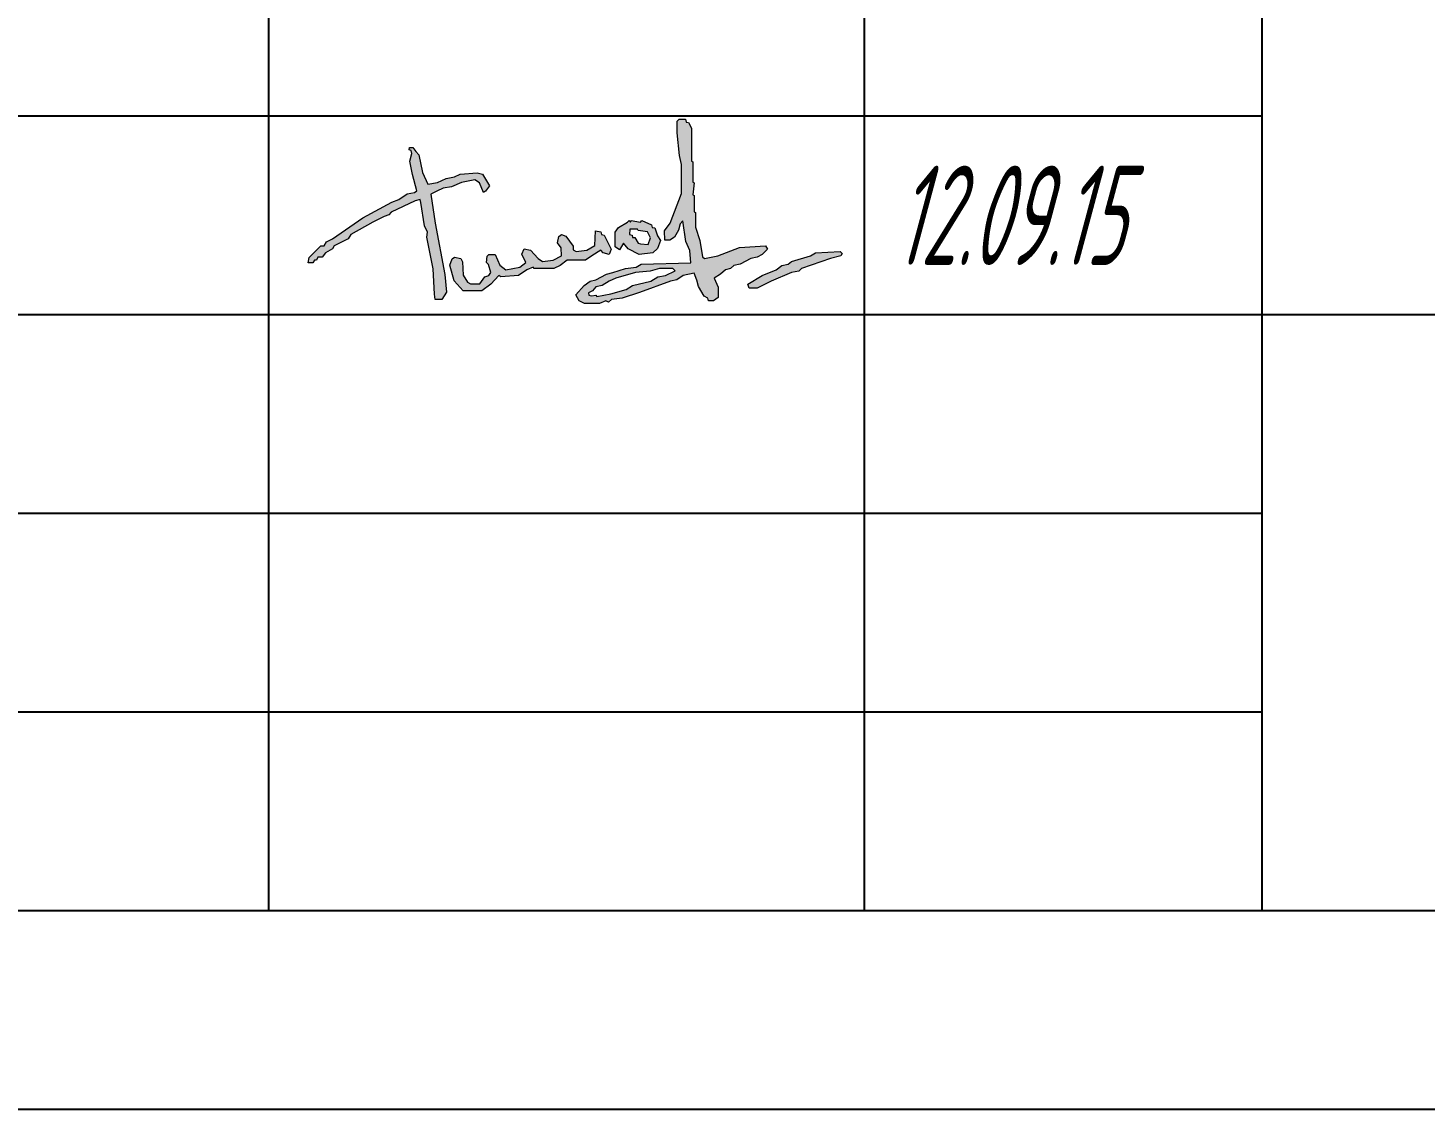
# Model space of a CAD drawing. Header units: millimetres. Extents: x 76485 to 135355, y 12764 to 18704.
# Drawn here: x 83334.8 to 83686.3, y 12764.4 to 13036.5 of the extents above; entities that cross this region are included whole.
import ezdxf

# ---------------------------------------------------------------- set-up
doc = ezdxf.new("R2010")
doc.units = ezdxf.units.MM
doc.layers.add('Frame', color=6, linetype='Continuous')
doc.styles.add('PB_TEXT', font='romans.shx', dxfattribs={"width": 0.7, "oblique": 15})

# ---------------------------------------------------------------- blocks, each defined once
blk = doc.blocks.new('stamp-main-big-04')
at = {"layer": 'Frame'}
for p, q in [((-145, 55), (-145, 0)), ((-130, 0), (-130, 55)), ((-120, 55), (-120, 0)), ((-120, 15), (0, 15))]:
    blk.add_line(p, q, dxfattribs=at)
at = {"layer": 'Frame', "color": 7}
for p, q in [((-185, 20), (-120, 20)), ((-185, 15), (-120, 15)), ((-185, 10), (-120, 10)), ((-185, 5), (-120, 5))]:
    blk.add_line(p, q, dxfattribs=at)
blk = doc.blocks.new('A$C057F7A01')
at = {"color": 7}
for points in [[(0, 0), (8410, 0), (8410, 5940), (0, 5940)], [(200, 50), (8360, 50), (8360, 5890), (200, 5890)]]:
    blk.add_lwpolyline(points, close=True, dxfattribs=at)
at = {"color": 7, "xscale": 10, "yscale": 10, "zscale": 10}
blk.add_blockref('stamp-main-big-04', (8360, 50), dxfattribs=at)
blk = doc.blocks.new('A$C4DEF1818')
h = blk.add_hatch(color=256)
h.paths.add_polyline_path([(-1374.8, -2241.6), (-1382.2, -2251.7), (-1381.7, -2264.2), (-1375.2, -2264.2), (-1369.2, -2260.1), (-1363.7, -2250.8), (-1361.8, -2242.5), (-1358.1, -2238.8), (-1354.4, -2265.6), (-1348.8, -2277.7), (-1347.5, -2293.9), (-1413.2, -2295.7), (-1419.7, -2299.4), (-1433.6, -2301.3), (-1450.2, -2306.8), (-1458.6, -2308.7), (-1472.5, -2316.1), (-1479.9, -2317.9), (-1488.2, -2323.5), (-1498.8, -2336), (-1494.7, -2343.9), (-1487.7, -2347.6), (-1467.8, -2347.6), (-1459.5, -2343.9), (-1455.8, -2345.7), (-1452.1, -2342), (-1438.2, -2340.2), (-1415.1, -2332.8), (-1374.3, -2317.9), (-1366, -2316.1), (-1357.6, -2310.5), (-1343.3, -2307.3), (-1339.6, -2316.6), (-1337.7, -2324.9), (-1330.3, -2337.9), (-1325.2, -2340.2), (-1324.3, -2343.9), (-1317.8, -2343.9), (-1311.8, -2339.7), (-1311.8, -2325.8), (-1316.9, -2314.2), (-1308.6, -2308.7), (-1302.1, -2303.1), (-1295.6, -2301.3), (-1291, -2297.6), (-1282.6, -2295.7), (-1268.8, -2288.3), (-1260.4, -2286.5), (-1253.9, -2282.8), (-1247, -2275.8), (-1249.3, -2271.6), (-1283.6, -2273.5), (-1312.3, -2284.6), (-1329.9, -2288.3), (-1332.2, -2286), (-1335.9, -2264.7), (-1341.4, -2247.1), (-1341.4, -2227.7), (-1343.3, -2226.7), (-1343.3, -2205.4), (-1345.1, -2204.5), (-1343.3, -2188.8), (-1345.1, -2187.9), (-1345.1, -2161), (-1347, -2160.1), (-1347, -2116.6), (-1350.7, -2109.1), (-1353.9, -2108.7), (-1354.9, -2105), (-1363.2, -2105), (-1365.5, -2107.3), (-1365.5, -2123), (-1362.7, -2152.7), (-1360, -2164.7), (-1360, -2202.7)])
h.paths.add_polyline_path([(-1371.5, -2301.3), (-1368.3, -2304.5), (-1380.8, -2310.5), (-1391, -2312.4), (-1400.2, -2317.9), (-1424.3, -2323.5), (-1432.6, -2329.1), (-1453, -2334.6), (-1471.5, -2338.3), (-1472.5, -2336.5), (-1478.5, -2337.4), (-1481.7, -2336.5), (-1482.2, -2333.2), (-1477.1, -2330.9), (-1472.5, -2325.4), (-1464.1, -2323.5), (-1454.9, -2317.9), (-1446.5, -2314.2), (-1420.6, -2306.8), (-1401.2, -2305), (-1389.1, -2301.3)], flags=16)
for points in [[(-1684, -2241.6), (-1689.6, -2203.6), (-1681.7, -2199.4), (-1673.4, -2195.7), (-1662.3, -2193.9), (-1649.3, -2188.3), (-1631.7, -2184.6), (-1625.7, -2188.8), (-1620.6, -2201.3), (-1617.8, -2199.4), (-1612.7, -2192.5), (-1621.5, -2177.2), (-1628.9, -2175.4), (-1651.2, -2177.2), (-1658.6, -2180.9), (-1669.7, -2182.8), (-1680.8, -2188.3), (-1693.8, -2190.2), (-1700.7, -2174.9), (-1705.3, -2151.7), (-1709.5, -2147.6), (-1713.2, -2142), (-1717.8, -2142), (-1718.3, -2145.3), (-1715.5, -2146.2), (-1714.6, -2149.9), (-1717.4, -2160.1), (-1713.7, -2177.7), (-1708.1, -2199), (-1711.3, -2201.3), (-1720.6, -2203.1), (-1731.7, -2210.5), (-1741, -2214.2), (-1778.9, -2234.6), (-1818.8, -2262.4), (-1827.1, -2266.1), (-1829.9, -2271.6), (-1834.5, -2271.6), (-1849.8, -2286.9), (-1851.2, -2293.9), (-1844.7, -2293.9), (-1842.8, -2290.2), (-1840.1, -2290.2), (-1838.2, -2286.5), (-1832.6, -2286.5), (-1828, -2280.9), (-1818.8, -2275.4), (-1816.9, -2271.6), (-1798.4, -2262.4), (-1794.7, -2256.8), (-1766, -2240.2), (-1751.2, -2232.8), (-1744.7, -2230.9), (-1741.9, -2227.2), (-1710.4, -2212.4), (-1703.9, -2210.5), (-1702.6, -2214.7), (-1697.9, -2245.3), (-1694.2, -2253.6), (-1695.1, -2260.1), (-1686.8, -2301.7), (-1685, -2335.1), (-1684, -2342), (-1675.2, -2342), (-1669.2, -2332.3), (-1671.1, -2309.1)], [(-1600.2, -2310.5), (-1597.5, -2312.4), (-1574.3, -2310.5), (-1563.2, -2303.1), (-1554.9, -2299.4), (-1553.9, -2301.3), (-1528, -2301.3), (-1519.7, -2297.6), (-1510.4, -2290.2), (-1486.3, -2290.2), (-1478, -2284.6), (-1466, -2277.2), (-1463.2, -2280.9), (-1454.9, -2282.8), (-1452.6, -2275.8), (-1461.8, -2257.3), (-1465.1, -2256.8), (-1466, -2253.1), (-1472.9, -2251.7), (-1473.8, -2271.2), (-1484.5, -2277.2), (-1498.4, -2279.1), (-1502.6, -2276.7), (-1502.6, -2272.1), (-1512.3, -2258.7), (-1517.8, -2256.8), (-1521.1, -2259.1), (-1522.9, -2267.5), (-1518.3, -2274), (-1517.8, -2284.6), (-1528.9, -2290.2), (-1542.8, -2292), (-1548.4, -2288.3), (-1558.6, -2277.2), (-1566.9, -2275.4), (-1570.1, -2282.3), (-1564.6, -2293.4), (-1572.5, -2299.4), (-1591, -2303.1), (-1598.8, -2297.1), (-1604.9, -2282.8), (-1613.2, -2282.8), (-1615.5, -2285.1), (-1616.4, -2293.4), (-1613.7, -2296.2), (-1610.9, -2306.4), (-1613.2, -2310.5), (-1618.8, -2312.4), (-1625.2, -2321.6), (-1637.3, -2321.6), (-1641.4, -2319.3), (-1647, -2310.1), (-1647.9, -2292.5), (-1650.2, -2288.3), (-1658.6, -2286.5), (-1661.8, -2288.8), (-1664.6, -2297.1), (-1659, -2317.5), (-1647, -2330.9), (-1622.5, -2330.9), (-1610.9, -2322.1)], [(-1235.4, -2303.1), (-1253.9, -2310.5), (-1272.9, -2322.1), (-1271.1, -2327.2), (-1260.4, -2327.2), (-1241.9, -2317.9), (-1215.1, -2306.8), (-1205.8, -2305), (-1202.1, -2301.3), (-1164.1, -2288.3), (-1150.2, -2284.6), (-1148.8, -2281.4), (-1151.2, -2279.1), (-1183.6, -2280.9), (-1190.1, -2284.6), (-1215.1, -2292), (-1219.7, -2295.7), (-1228, -2297.6)]]:
    blk.add_hatch(color=256).paths.add_polyline_path(points)
h = blk.add_hatch(color=256)
h.paths.add_polyline_path([(-1429.9, -2275.4), (-1415.5, -2282.8), (-1397.5, -2280.9), (-1391.4, -2274.9), (-1387.7, -2264.7), (-1391.4, -2258.2), (-1395.1, -2248), (-1398.4, -2247.6), (-1399.3, -2243.9), (-1412.3, -2238.3), (-1414.1, -2240.2), (-1426.2, -2238.3), (-1427.1, -2240.2), (-1428.9, -2238.3), (-1430.8, -2240.2), (-1442.8, -2247.6), (-1447, -2253.6), (-1447, -2273), (-1441.4, -2276.7), (-1436.3, -2267.9)])
h.paths.add_polyline_path([(-1424.3, -2260.5), (-1424.8, -2257.3), (-1428.5, -2256.4), (-1428, -2249.4), (-1417.8, -2249.4), (-1416.9, -2251.3), (-1404.9, -2253.1), (-1400.7, -2261), (-1403.9, -2269.8), (-1413.7, -2268.9), (-1416.9, -2267.9), (-1421.5, -2260.5)], flags=16)
at = {"color": 7, "lineweight": 0}
for points in [[(-1487.7, -2347.6), (-1494.7, -2343.9), (-1498.8, -2336), (-1488.2, -2323.5), (-1479.9, -2317.9), (-1472.5, -2316.1), (-1458.6, -2308.7), (-1450.2, -2306.8), (-1433.6, -2301.3), (-1419.7, -2299.4), (-1413.2, -2295.7), (-1347.5, -2293.9), (-1348.8, -2277.7), (-1354.4, -2265.6), (-1358.1, -2238.8), (-1361.8, -2242.5), (-1363.7, -2250.8), (-1369.2, -2260.1), (-1375.2, -2264.2), (-1381.7, -2264.2), (-1382.2, -2251.7), (-1374.8, -2241.6), (-1360, -2202.7), (-1360, -2164.7), (-1362.7, -2152.7), (-1365.5, -2123), (-1365.5, -2107.3), (-1363.2, -2105), (-1354.9, -2105), (-1353.9, -2108.7), (-1350.7, -2109.1), (-1347, -2116.6), (-1347, -2160.1), (-1345.1, -2161), (-1345.1, -2187.9), (-1343.3, -2188.8), (-1345.1, -2204.5), (-1343.3, -2205.4), (-1343.3, -2226.7), (-1341.4, -2227.7), (-1341.4, -2247.1), (-1335.9, -2264.7), (-1332.2, -2286), (-1329.9, -2288.3), (-1312.3, -2284.6), (-1283.6, -2273.5), (-1249.3, -2271.6), (-1247, -2275.8), (-1253.9, -2282.8), (-1260.4, -2286.5), (-1268.8, -2288.3), (-1282.6, -2295.7), (-1291, -2297.6), (-1295.6, -2301.3), (-1302.1, -2303.1), (-1308.6, -2308.7), (-1316.9, -2314.2), (-1311.8, -2325.8), (-1311.8, -2339.7), (-1317.8, -2343.9), (-1324.3, -2343.9), (-1325.2, -2340.2), (-1330.3, -2337.9), (-1337.7, -2324.9), (-1339.6, -2316.6), (-1343.3, -2307.3), (-1357.6, -2310.5), (-1366, -2316.1), (-1374.3, -2317.9), (-1415.1, -2332.8), (-1438.2, -2340.2), (-1452.1, -2342), (-1455.8, -2345.7), (-1459.5, -2343.9), (-1467.8, -2347.6), (-1487.7, -2347.6)], [(-1684, -2342), (-1685, -2335.1), (-1686.8, -2301.7), (-1695.1, -2260.1), (-1694.2, -2253.6), (-1697.9, -2245.3), (-1702.6, -2214.7), (-1703.9, -2210.5), (-1710.4, -2212.4), (-1741.9, -2227.2), (-1744.7, -2230.9), (-1751.2, -2232.8), (-1766, -2240.2), (-1794.7, -2256.8), (-1798.4, -2262.4), (-1816.9, -2271.6), (-1818.8, -2275.4), (-1828, -2280.9), (-1832.6, -2286.5), (-1838.2, -2286.5), (-1840.1, -2290.2), (-1842.8, -2290.2), (-1844.7, -2293.9), (-1851.2, -2293.9), (-1849.8, -2286.9), (-1834.5, -2271.6), (-1829.9, -2271.6), (-1827.1, -2266.1), (-1818.8, -2262.4), (-1778.9, -2234.6), (-1741, -2214.2), (-1731.7, -2210.5), (-1720.6, -2203.1), (-1711.3, -2201.3), (-1708.1, -2199), (-1713.7, -2177.7), (-1717.4, -2160.1), (-1714.6, -2149.9), (-1715.5, -2146.2), (-1718.3, -2145.3), (-1717.8, -2142), (-1713.2, -2142), (-1709.5, -2147.6), (-1705.3, -2151.7), (-1700.7, -2174.9), (-1693.8, -2190.2), (-1680.8, -2188.3), (-1669.7, -2182.8), (-1658.6, -2180.9), (-1651.2, -2177.2), (-1628.9, -2175.4), (-1621.5, -2177.2), (-1612.7, -2192.5), (-1617.8, -2199.4), (-1620.6, -2201.3), (-1625.7, -2188.8), (-1631.7, -2184.6), (-1649.3, -2188.3), (-1662.3, -2193.9), (-1673.4, -2195.7), (-1681.7, -2199.4), (-1689.6, -2203.6), (-1684, -2241.6), (-1671.1, -2309.1), (-1669.2, -2332.3), (-1675.2, -2342), (-1684, -2342)], [(-1415.5, -2282.8), (-1429.9, -2275.4), (-1436.3, -2267.9), (-1441.4, -2276.7), (-1447, -2273), (-1447, -2253.6), (-1442.8, -2247.6), (-1430.8, -2240.2), (-1428.9, -2238.3), (-1427.1, -2240.2), (-1426.2, -2238.3), (-1414.1, -2240.2), (-1412.3, -2238.3), (-1399.3, -2243.9), (-1398.4, -2247.6), (-1395.1, -2248), (-1391.4, -2258.2), (-1387.7, -2264.7), (-1391.4, -2274.9), (-1397.5, -2280.9), (-1415.5, -2282.8)], [(-1647, -2330.9), (-1659, -2317.5), (-1664.6, -2297.1), (-1661.8, -2288.8), (-1658.6, -2286.5), (-1650.2, -2288.3), (-1647.9, -2292.5), (-1647, -2310.1), (-1641.4, -2319.3), (-1637.3, -2321.6), (-1625.2, -2321.6), (-1618.8, -2312.4), (-1613.2, -2310.5), (-1610.9, -2306.4), (-1613.7, -2296.2), (-1616.4, -2293.4), (-1615.5, -2285.1), (-1613.2, -2282.8), (-1604.9, -2282.8), (-1598.8, -2297.1), (-1591, -2303.1), (-1572.5, -2299.4), (-1564.6, -2293.4), (-1570.1, -2282.3), (-1566.9, -2275.4), (-1558.6, -2277.2), (-1548.4, -2288.3), (-1542.8, -2292), (-1528.9, -2290.2), (-1517.8, -2284.6), (-1518.3, -2274), (-1522.9, -2267.5), (-1521.1, -2259.1), (-1517.8, -2256.8), (-1512.3, -2258.7), (-1502.6, -2272.1), (-1502.6, -2276.7), (-1498.4, -2279.1), (-1484.5, -2277.2), (-1473.8, -2271.2), (-1472.9, -2251.7), (-1466, -2253.1), (-1465.1, -2256.8), (-1461.8, -2257.3), (-1452.6, -2275.8), (-1454.9, -2282.8), (-1463.2, -2280.9), (-1466, -2277.2), (-1478, -2284.6), (-1486.3, -2290.2), (-1510.4, -2290.2), (-1519.7, -2297.6), (-1528, -2301.3), (-1553.9, -2301.3), (-1554.9, -2299.4), (-1563.2, -2303.1), (-1574.3, -2310.5), (-1597.5, -2312.4), (-1600.2, -2310.5), (-1610.9, -2322.1), (-1622.5, -2330.9), (-1647, -2330.9)], [(-1413.7, -2268.9), (-1403.9, -2269.8), (-1400.7, -2261), (-1404.9, -2253.1), (-1416.9, -2251.3), (-1417.8, -2249.4), (-1428, -2249.4), (-1428.5, -2256.4), (-1424.8, -2257.3), (-1424.3, -2260.5), (-1421.5, -2260.5), (-1416.9, -2267.9), (-1413.7, -2268.9)], [(-1271.1, -2327.2), (-1272.9, -2322.1), (-1253.9, -2310.5), (-1235.4, -2303.1), (-1228, -2297.6), (-1219.7, -2295.7), (-1215.1, -2292), (-1190.1, -2284.6), (-1183.6, -2280.9), (-1151.2, -2279.1), (-1148.8, -2281.4), (-1150.2, -2284.6), (-1164.1, -2288.3), (-1202.1, -2301.3), (-1205.8, -2305), (-1215.1, -2306.8), (-1241.9, -2317.9), (-1260.4, -2327.2), (-1271.1, -2327.2)], [(-1478.5, -2337.4), (-1472.5, -2336.5), (-1471.5, -2338.3), (-1453, -2334.6), (-1432.6, -2329.1), (-1424.3, -2323.5), (-1400.2, -2317.9), (-1391, -2312.4), (-1380.8, -2310.5), (-1368.3, -2304.5), (-1371.5, -2301.3), (-1389.1, -2301.3), (-1401.2, -2305), (-1420.6, -2306.8), (-1446.5, -2314.2), (-1454.9, -2317.9), (-1464.1, -2323.5), (-1472.5, -2325.4), (-1477.1, -2330.9), (-1482.2, -2333.2), (-1481.7, -2336.5), (-1478.5, -2337.4)]]:
    blk.add_lwpolyline(points, dxfattribs=at)

msp = doc.modelspace()

# ---------------------------------------------------------------- block references
msp.add_blockref('A$C057F7A01', (76485.25, 12764.36))
at = {"xscale": 0.1913285879985779, "yscale": 0.1913285879985779, "zscale": 0.1913285879985779}
msp.add_blockref('A$C4DEF1818', (83759.42, 13416.28), dxfattribs=at)

# ---------------------------------------------------------------- texts
at = {"layer": 'Frame', "color": 7, "style": 'PB_TEXT', "oblique": 15, "width": 0.5}
msp.add_text('12.09.15', height=25, dxfattribs=at).set_placement((83552.79, 12976.86))

doc.saveas('drawing.dxf')
